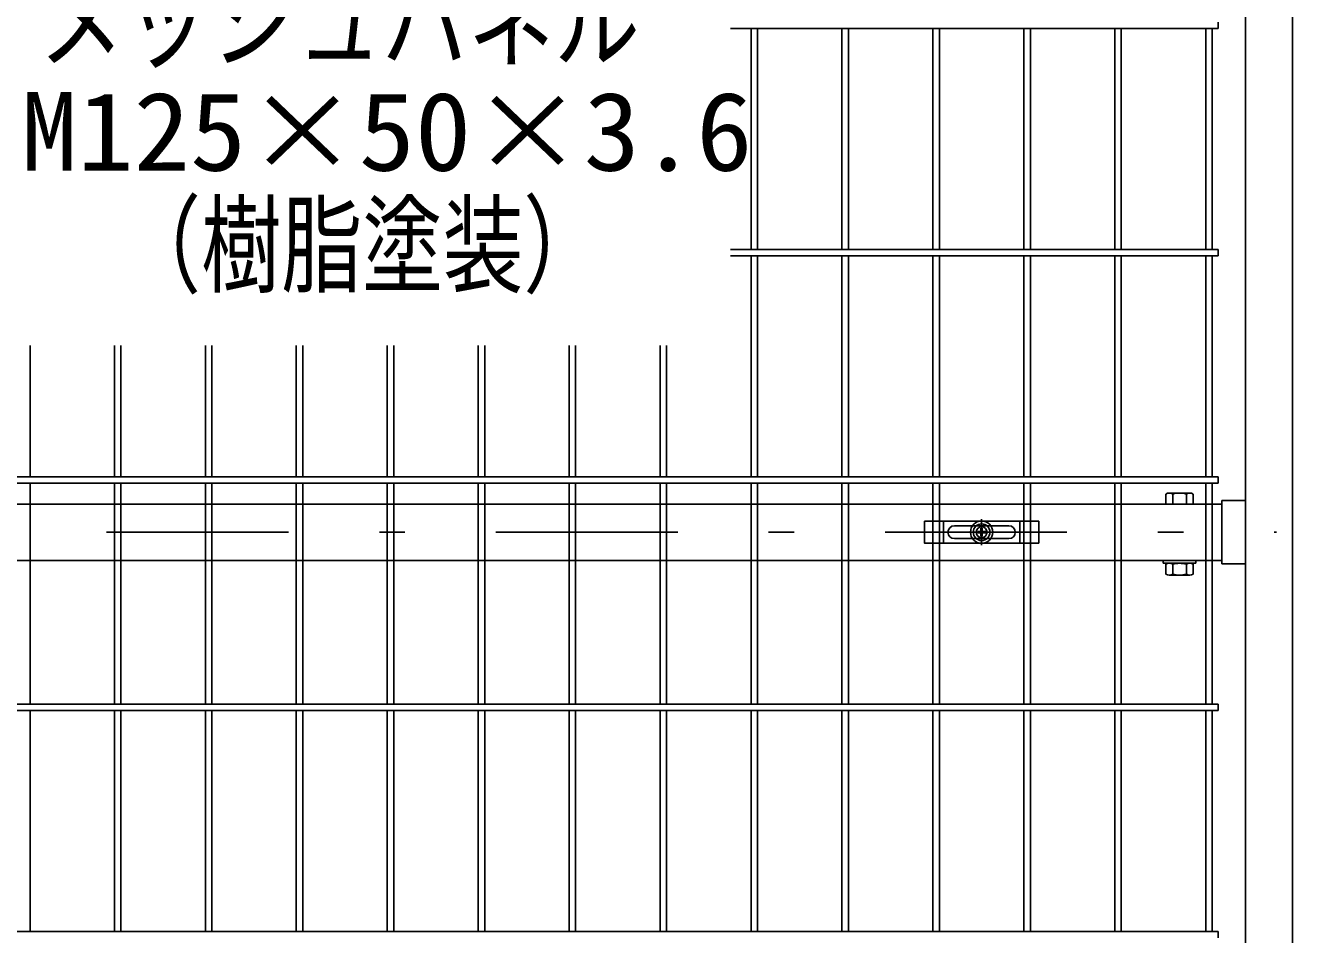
# Model space of a CAD drawing. Units: millimetres, scale not verified. Extents: x -4455 to 4455, y -3150 to 3150.
# Drawn here: x -2386 to -1689, y 71 to 571 of the extents above; entities that cross this region are included whole.
import ezdxf
from ezdxf.enums import TextEntityAlignment as Align

# ---------------------------------------------------------------- set-up
doc = ezdxf.new("R2010")
doc.units = ezdxf.units.MM
doc.header["$LTSCALE"] = 20
doc.linetypes.add('USER1', pattern=[10.7, 5, -2.5, 0.7, -2.5])
doc.linetypes.add('USER2', pattern=[0.375, 0.25, -0.125])
for name, color, linetype, lineweight in [('0-2_0', 3, 'USER2', 25), ('0-4_扉横枠', 7, 'Continuous', 25), ('0-5_軸線', 2, 'USER1', 25), ('0-6_扉縦枠', 7, 'Continuous', 25), ('1-2_固定金具', 41, 'Continuous', 25), ('1-3_NER', 30, 'Continuous', 25)]:
    doc.layers.add(name, color=color, linetype=linetype, lineweight=lineweight)
doc.styles.add('ＭＳ ゴシック', font='')
doc.styles.get('ＭＳ ゴシック').set_extended_font_data('MS Gothic')

# ---------------------------------------------------------------- blocks, each defined once
blk = doc.blocks.new('A$Cbe1bfa43')
at = {"layer": '1-2_固定金具'}
for p, q in [((0, 0), (1260, 0)), ((210, -240), (210, 0)), ((630, -80), (630, 22.9)), ((1050, -240), (1050, 0)), ((1260, 0), (1260, -240)), ((260, -120), (260.2, -120)), ((330, -50), (930, -50)), ((590, -120), (487.1, -120)), ((590, -120), (550, -120)), ((585.5, -112.8), (622.8, -112.8)), ((585.5, -127.2), (585.5, -112.8)), ((585.5, -112.8), (622.8, -112.8)), ((585.5, -127.2), (585.5, -112.8)), ((585.5, -112.8), (622.8, -112.8)), ((585.5, -127.2), (585.5, -112.8)), ((622.8, -127.2), (585.5, -127.2)), ((622.8, -127.2), (585.5, -127.2)), ((610, -120), (650, -120)), ((610, -120), (650, -120)), ((622.8, -112.8), (622.8, -75.5)), ((622.8, -112.8), (622.8, -75.5)), ((622.8, -112.8), (622.8, -75.5)), ((622.8, -112.8), (622.8, -75.5)), ((622.8, -112.8), (622.8, -75.5)), ((622.8, -112.8), (622.8, -75.5)), ((622.8, -75.5), (637.2, -75.5)), ((622.8, -75.5), (637.2, -75.5)), ((622.8, -75.5), (637.2, -75.5)), ((622.8, -75.5), (637.2, -75.5)), ((622.8, -75.5), (637.2, -75.5)), ((622.8, -75.5), (637.2, -75.5)), ((622.8, -164.5), (622.8, -127.2)), ((622.8, -164.5), (622.8, -127.2)), ((630, -80), (630, -40)), ((630, -140), (630, -100)), ((630, -140), (630, -100)), ((637.2, -75.5), (637.2, -112.8)), ((637.2, -75.5), (637.2, -112.8)), ((637.2, -75.5), (637.2, -112.8)), ((637.2, -75.5), (637.2, -112.8)), ((637.2, -75.5), (637.2, -112.8)), ((637.2, -112.8), (674.5, -112.8)), ((637.2, -112.8), (674.5, -112.8)), ((637.2, -112.8), (674.5, -112.8)), ((637.2, -127.2), (637.2, -164.5)), ((674.5, -127.2), (637.2, -127.2)), ((637.2, -127.2), (637.2, -164.5)), ((674.5, -127.2), (637.2, -127.2)), ((637.2, -127.2), (637.2, -164.5)), ((674.5, -127.2), (637.2, -127.2)), ((670, -120), (710, -120)), ((670, -120), (772.9, -120)), ((674.5, -112.8), (674.5, -127.2)), ((674.5, -112.8), (674.5, -127.2)), ((674.5, -112.8), (674.5, -127.2)), ((1004, -120), (1004.2, -120)), ((330, -190), (930, -190)), ((637.2, -164.5), (622.8, -164.5)), ((637.2, -164.5), (622.8, -164.5)), ((637.2, -164.5), (622.8, -164.5)), ((637.2, -164.5), (622.8, -164.5)), ((637.2, -164.5), (622.8, -164.5)), ((637.2, -164.5), (622.8, -164.5)), ((630, -160), (630, -200)), ((630, -160), (630, -262.9))]:
    blk.add_line(p, q, dxfattribs=at)
for points in [[(0, 0), (0, -240), (1260, -240)], [(585.5, -127.2), (585.5, -112.8), (622.8, -112.8)], [(585.5, -127.2), (585.5, -112.8), (622.8, -112.8)], [(585.5, -127.2), (585.5, -112.8), (622.8, -112.8)], [(622.8, -164.5), (622.8, -127.2), (585.5, -127.2)], [(622.8, -164.5), (622.8, -127.2), (585.5, -127.2)], [(622.8, -164.5), (622.8, -127.2), (585.5, -127.2)], [(622.8, -164.5), (622.8, -127.2), (585.5, -127.2)], [(637.2, -75.5), (637.2, -112.8), (674.5, -112.8), (674.5, -127.2)], [(637.2, -112.8), (674.5, -112.8), (674.5, -127.2)], [(637.2, -112.8), (674.5, -112.8), (674.5, -127.2)], [(674.5, -127.2), (637.2, -127.2), (637.2, -164.5)], [(674.5, -127.2), (637.2, -127.2), (637.2, -164.5)], [(674.5, -127.2), (637.2, -127.2), (637.2, -164.5)]]:
    blk.add_lwpolyline(points, dxfattribs=at)
for radius in [122.9, 122.9, 122.9, 122.9, 122.9, 122.9, 91.9, 91.9, 91.9, 91.9, 91.9, 91.9, 60]:
    blk.add_circle((630, -120), radius, dxfattribs=at)
for centre, start, end in [((330, -120), 90, 180), ((330, -120), 180, 270), ((930, -120), 0, 90), ((930, -120), 270, 0)]:
    blk.add_arc(centre, 70, start, end, dxfattribs=at)

msp = doc.modelspace()

# ---------------------------------------------------------------- linework, layer by layer
at = {"layer": '0-4_扉横枠'}
for p, q in [((-1758.77, 308.17), (-1758.77, 313.62)), ((-1756.89, 314.18), (-1745.64, 314.18)), ((-1755.02, 308.17), (-1755.02, 313.62)), ((-1747.52, 308.17), (-1747.52, 313.62)), ((-1743.77, 308.17), (-1743.77, 313.62)), ((-2742.07, 308.17), (-1728.07, 308.17)), ((-1758.77, 308.17), (-1743.77, 308.17)), ((-1728.07, 310.12), (-1715.07, 310.12)), ((-1728.07, 310.12), (-1728.07, 275.22)), ((-1728.07, 277.17), (-2742.07, 277.17)), ((-1760.27, 277.17), (-1760.27, 275.57)), ((-1742.27, 275.57), (-1760.27, 275.57)), ((-1758.77, 275.02), (-1758.77, 269.63)), ((-1745.64, 275.57), (-1756.89, 275.57)), ((-1755.02, 275.02), (-1755.02, 269.63)), ((-1747.52, 275.02), (-1747.52, 269.63)), ((-1743.77, 275.02), (-1743.77, 269.63)), ((-1742.27, 277.17), (-1742.27, 275.57)), ((-1728.07, 275.22), (-1715.07, 275.22)), ((-1745.64, 269.07), (-1756.89, 269.07))]:
    msp.add_line(p, q, dxfattribs=at)
for centre, radius, start, end in [((-1756.89, 310.72), 3.46, 57.13278, 122.86722), ((-1751.27, 301.19), 12.99, 73.22135, 106.77865), ((-1745.64, 310.72), 3.46, 57.13278, 122.86722), ((-1756.89, 272.12), 3.46, 57.13278, 122.86722), ((-1751.27, 262.58), 12.99, 73.22135, 106.77865), ((-1745.64, 272.12), 3.46, 57.13278, 122.86722), ((-1756.89, 272.53), 3.46, 237.13278, 302.86722), ((-1751.27, 282.06), 12.99, 253.22135, 286.77865), ((-1745.64, 272.53), 3.46, 237.13278, 302.86722)]:
    msp.add_arc(centre, radius, start, end, dxfattribs=at)
at = {"layer": '0-5_軸線'}
msp.add_line((-2769.17, 292.67), (-1697.97, 292.67), dxfattribs=at)
at = {"layer": '0-6_扉縦枠'}
for p, q in [((-1715.07, 821.37), (-1715.07, -1089.63)), ((-1689.07, -1089.63), (-1689.07, 821.37))]:
    msp.add_line(p, q, dxfattribs=at)
at = {"layer": '1-3_NER'}
for p, q in [((-1730.07, 573.17), (-1730.07, 569.57)), ((-1730.07, 569.57), (-1998.2, 569.57)), ((-1986.87, 448.17), (-1986.87, 569.57)), ((-1983.27, 448.17), (-1983.27, 569.57)), ((-1936.87, 448.17), (-1936.87, 569.57)), ((-1933.27, 448.17), (-1933.27, 569.57)), ((-1886.87, 448.17), (-1886.87, 569.57)), ((-1883.27, 448.17), (-1883.27, 569.57)), ((-1836.87, 448.17), (-1836.87, 569.57)), ((-1833.27, 448.17), (-1833.27, 569.57)), ((-1786.87, 448.17), (-1786.87, 569.57)), ((-1783.27, 448.17), (-1783.27, 569.57)), ((-1736.87, 448.17), (-1736.87, 569.57)), ((-1733.27, 448.17), (-1733.27, 569.57)), ((-1730.07, 448.17), (-1998.2, 448.17)), ((-1730.07, 448.17), (-1730.07, 444.57)), ((-1730.07, 444.57), (-1998.2, 444.57)), ((-1986.87, 323.17), (-1986.87, 444.57)), ((-1983.27, 323.17), (-1983.27, 444.57)), ((-1936.87, 323.17), (-1936.87, 444.57)), ((-1933.27, 323.17), (-1933.27, 444.57)), ((-1886.87, 323.17), (-1886.87, 444.57)), ((-1883.27, 323.17), (-1883.27, 444.57)), ((-1836.87, 323.17), (-1836.87, 444.57)), ((-1833.27, 323.17), (-1833.27, 444.57)), ((-1786.87, 323.17), (-1786.87, 444.57)), ((-1783.27, 323.17), (-1783.27, 444.57)), ((-1736.87, 323.17), (-1736.87, 444.57)), ((-1733.27, 323.17), (-1733.27, 444.57)), ((-2383.27, 323.17), (-2383.27, 395.41)), ((-2336.87, 323.17), (-2336.87, 395.41)), ((-2333.27, 323.17), (-2333.27, 395.41)), ((-2286.87, 323.17), (-2286.87, 395.41)), ((-2283.27, 323.17), (-2283.27, 395.41)), ((-2236.87, 323.17), (-2236.87, 395.41)), ((-2233.27, 323.17), (-2233.27, 395.41)), ((-2186.87, 323.17), (-2186.87, 395.41)), ((-2183.27, 323.17), (-2183.27, 395.41)), ((-2136.87, 323.17), (-2136.87, 395.41)), ((-2133.27, 323.17), (-2133.27, 395.41)), ((-2086.87, 323.17), (-2086.87, 395.41)), ((-2083.27, 323.17), (-2083.27, 395.41)), ((-2036.87, 323.17), (-2036.87, 395.41)), ((-2033.27, 323.17), (-2033.27, 395.41)), ((-1730.07, 323.17), (-1730.07, 319.57)), ((-1730.07, 319.57), (-2740.07, 319.57)), ((-2383.27, 198.17), (-2383.27, 319.57)), ((-2336.87, 198.17), (-2336.87, 319.57)), ((-2333.27, 198.17), (-2333.27, 319.57)), ((-2286.87, 198.17), (-2286.87, 319.57)), ((-2283.27, 198.17), (-2283.27, 319.57)), ((-2236.87, 198.17), (-2236.87, 319.57)), ((-2233.27, 198.17), (-2233.27, 319.57)), ((-2186.87, 198.17), (-2186.87, 319.57)), ((-2183.27, 198.17), (-2183.27, 319.57)), ((-2136.87, 198.17), (-2136.87, 319.57)), ((-2133.27, 198.17), (-2133.27, 319.57)), ((-2086.87, 198.17), (-2086.87, 319.57)), ((-2083.27, 198.17), (-2083.27, 319.57)), ((-2036.87, 198.17), (-2036.87, 319.57)), ((-2033.27, 198.17), (-2033.27, 319.57)), ((-1986.87, 198.17), (-1986.87, 319.57)), ((-1983.27, 198.17), (-1983.27, 319.57)), ((-1936.87, 198.17), (-1936.87, 319.57)), ((-1933.27, 198.17), (-1933.27, 319.57)), ((-1886.87, 198.17), (-1886.87, 319.57)), ((-1883.27, 198.17), (-1883.27, 319.57)), ((-1836.87, 198.17), (-1836.87, 319.57)), ((-1833.27, 198.17), (-1833.27, 319.57)), ((-1786.87, 198.17), (-1786.87, 319.57)), ((-1783.27, 198.17), (-1783.27, 319.57)), ((-1736.87, 198.17), (-1736.87, 319.57)), ((-1733.27, 198.17), (-1733.27, 319.57)), ((-1730.07, 198.17), (-1730.07, 194.57)), ((-1730.07, 194.57), (-2740.07, 194.57)), ((-2383.27, 73.17), (-2383.27, 194.57)), ((-2336.87, 73.17), (-2336.87, 194.57)), ((-2333.27, 73.17), (-2333.27, 194.57)), ((-2286.87, 73.17), (-2286.87, 194.57)), ((-2283.27, 73.17), (-2283.27, 194.57)), ((-2236.87, 73.17), (-2236.87, 194.57)), ((-2233.27, 73.17), (-2233.27, 194.57)), ((-2186.87, 73.17), (-2186.87, 194.57)), ((-2183.27, 73.17), (-2183.27, 194.57)), ((-2136.87, 73.17), (-2136.87, 194.57)), ((-2133.27, 73.17), (-2133.27, 194.57)), ((-2086.87, 73.17), (-2086.87, 194.57)), ((-2083.27, 73.17), (-2083.27, 194.57)), ((-2036.87, 73.17), (-2036.87, 194.57)), ((-2033.27, 73.17), (-2033.27, 194.57)), ((-1986.87, 73.17), (-1986.87, 194.57)), ((-1983.27, 73.17), (-1983.27, 194.57)), ((-1936.87, 73.17), (-1936.87, 194.57)), ((-1933.27, 73.17), (-1933.27, 194.57)), ((-1886.87, 73.17), (-1886.87, 194.57)), ((-1883.27, 73.17), (-1883.27, 194.57)), ((-1836.87, 73.17), (-1836.87, 194.57)), ((-1833.27, 73.17), (-1833.27, 194.57)), ((-1786.87, 73.17), (-1786.87, 194.57)), ((-1783.27, 73.17), (-1783.27, 194.57)), ((-1736.87, 73.17), (-1736.87, 194.57)), ((-1733.27, 73.17), (-1733.27, 194.57)), ((-1730.07, 73.17), (-1730.07, 69.57))]:
    msp.add_line(p, q, dxfattribs=at)
for points in [[(-1730.07, 323.17), (-2740.07, 323.17), (-2740.07, 319.57)], [(-1730.07, 198.17), (-2740.07, 198.17), (-2740.07, 194.57)], [(-1730.07, 73.17), (-2740.07, 73.17), (-2740.07, 69.57)]]:
    msp.add_lwpolyline(points, dxfattribs=at)

# ---------------------------------------------------------------- block references
at = {"layer": '1-2_固定金具', "xscale": 0.05, "yscale": 0.05}
msp.add_blockref('A$Cbe1bfa43', (-1891.57, 298.67), dxfattribs=at)

# ---------------------------------------------------------------- texts
at = {"layer": '0-2_0', "color": 4, "style": 'ＭＳ ゴシック'}
for s, width, p in [('メッシュパネル', 0.8, (-2378.69, 539.4)), ('M125×50×3.6', 1.05, (-2388.14, 478.46)), ('（樹脂塗装）', 0.75, (-2333.54, 416.01))]:
    msp.add_text(s, height=43.3, dxfattribs=dict(at, width=width)).set_placement(p, align=Align.BOTTOM_LEFT)

doc.saveas('drawing.dxf')
